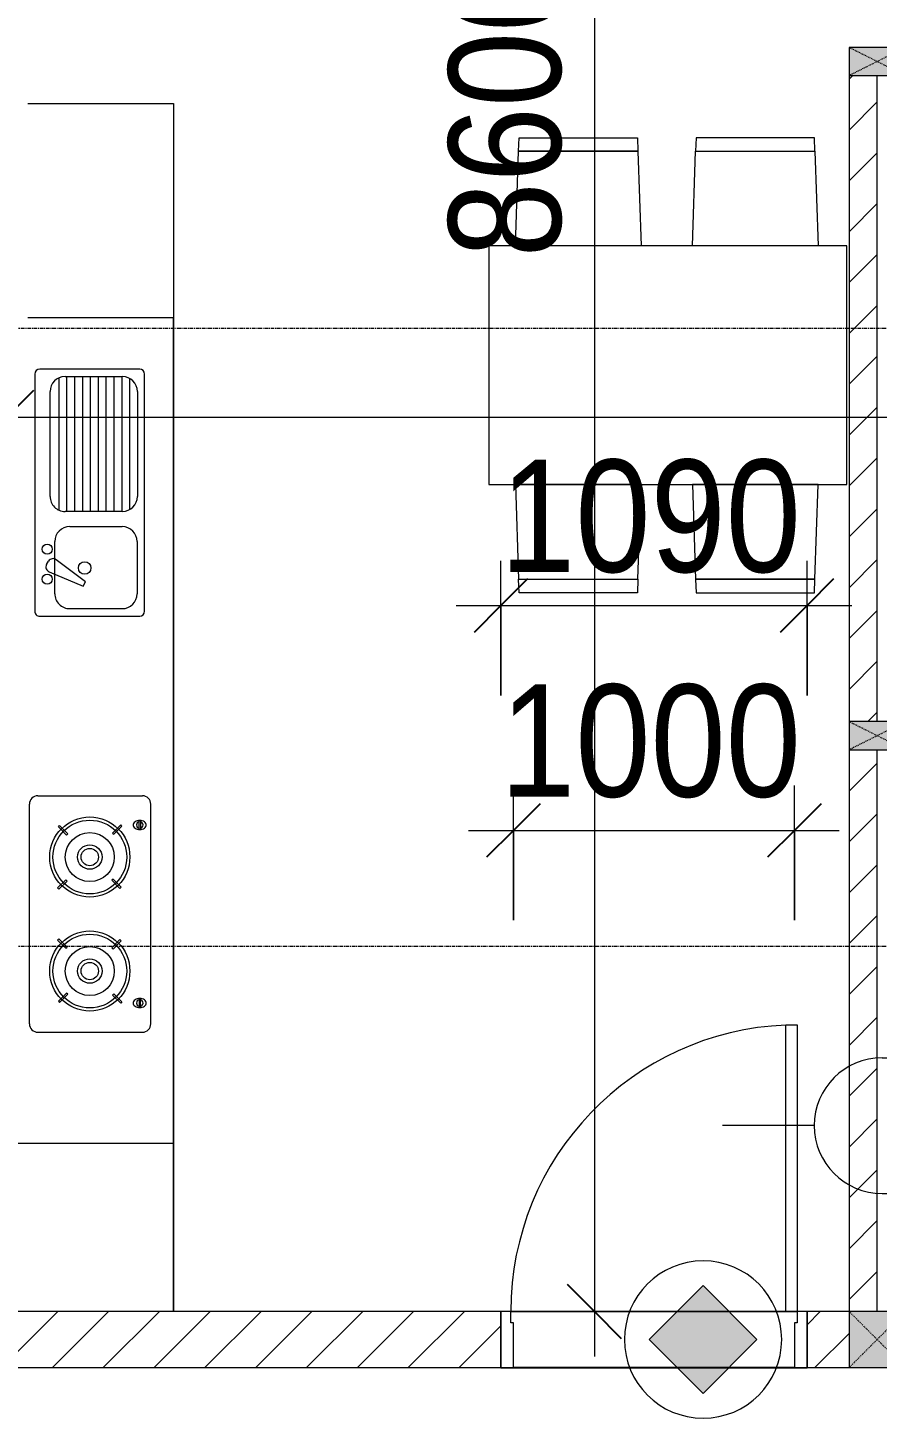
# Model space of a CAD drawing. Header units: millimetres. Extents: x 1591 to 239055, y -15958 to 83255.
# Drawn here: x 187807 to 190832, y 35357 to 40307 of the extents above; entities that cross this region are included whole.
import ezdxf

# ---------------------------------------------------------------- set-up
doc = ezdxf.new("R2010")
doc.units = ezdxf.units.MM
for name, pattern in [('Dash', [6, 3, -3]), ('Dash 1_8_', [6.35, 3.175, -3.175]), ('Grid Line', [22.225, 12.7, -3.175, 3.175, -3.175])]:
    doc.linetypes.add(name, pattern=pattern)
for name, color, linetype, lineweight in [('0-1', 250, 'Continuous', 5), ('A-ANNO-DIMS', 211, 'Continuous', 9), ('A-ANNO-DIMS-160', 211, 'Continuous', 9), ('A-ANNO-NOTE', 131, 'Continuous', 9), ('A-AREA', 32, 'Dash 1_8_', 9), ('A-DETL-GENF-2', 1, 'Continuous', 9), ('A-DOOR-3', 1, 'Continuous', 9), ('A-DOOR-FRAM-1', 1, 'Continuous', 9), ('A-DOOR-IDEN', 31, 'Continuous', 9), ('A-FLOR-2', 9, 'Continuous', 9), ('A-WALL', 113, 'Continuous', 9), ('A-WALL-1', 253, 'Continuous', 18), ('A-WALL-3', 113, 'Continuous', 18), ('A-WALL-PATT-1', 10, 'Continuous', 9), ('A-WALL-PATT-2', 111, 'Continuous', 9), ('I-FURN', 30, 'Continuous', 9), ('I-FURN-1', 254, 'Continuous', 9), ('S-COLS', 52, 'Continuous', 9), ('S-COLS-3', 254, 'Continuous', 9), ('S-COLS-4', 253, 'Continuous', 18), ('S-COLS-5', 52, 'Continuous', 18), ('S-COLS-HDLN', 52, 'Dash', 9), ('S-COLS-HDLN-1', 9, 'Dash', 9), ('S-GRID-1', 1, 'Grid Line', 9)]:
    doc.layers.add(name, color=color, linetype=linetype, lineweight=lineweight)
doc.styles.add('UTM Avo', font='UTM Avo.ttf', dxfattribs={"width": 0.9, "height": 400})
doc.dimstyles.new('1_Dim_chi_tiet_2_5', dxfattribs={"dimscale": 304.8, "dimtxt": 399.720379, "dimasz": 0.629921, "dimexe": 0.524934, "dimexo": 0.0625, "dimgap": 0.052493, "dimtad": 1, "dimdec": 0, "dimrnd": 5, "dimzin": 0, "dimdsep": 46, "dimtxsty": 'UTM Avo', "dimblk1": 'OBLIQUE', "dimblk2": 'OBLIQUE', "dimsah": 1, "dimcen": 0.09, "dimdle": 0.524934, "dimazin": 0, "dimtfac": 1, "dimtdec": 4, "dimtix": 1, "dimtmove": 0, "dimatfit": 3, "dimfxl": 1.049869, "dimfxlon": 1, "dimtvp": 1, "dimtolj": 1, "dimtzin": 0, "dimarcsym": 2})

# ---------------------------------------------------------------- blocks, each defined once
blk = doc.blocks.new('G1_SOF - BO TRU - 100x200-745959-TKCS_MB TẦNG 6-8')
at = {"layer": 'S-COLS'}
blk.add_hatch(color=256, dxfattribs=at).paths.add_polyline_path([(-50, 100), (-50, -100), (50, -100), (50, 100)])
at = {"layer": 'S-COLS-4'}
for p, q in [((50, 100), (-50, 100)), ((-50, 100), (-50, -100)), ((50, -100), (50, 100)), ((-50, -100), (50, -100))]:
    blk.add_line(p, q, dxfattribs=at)
at = {"layer": 'S-COLS-HDLN-1'}
for p, q in [((50, 100), (-50, -100)), ((-50, 100), (50, -100))]:
    blk.add_line(p, q, dxfattribs=at)
blk = doc.blocks.new('HE BEP A - HE BEP A-V106-TKCS_MB TẦNG 6-8')
at = {"layer": 'I-FURN'}
for p, q in [((3.5, -11), (765.9, -11)), ((3.5, -530.2), (3.5, -11)), ((765.9, -11), (765.9, -530.2)), ((765.9, -11), (765.9, -530.2)), ((4303.1, -11), (765.9, -11)), ((3703.5, -605.2), (3703.5, -11)), ((3279.1, -92.2), (2497.5, -92.2)), ((948.4, -131.7), (948.4, -487.8)), ((1810.5, -114.2), (965.9, -114.2)), ((1028.4, -139.9), (1401.8, -139.9)), ((1562.5, -140.8), (1747.9, -140.8)), ((1828, -487.8), (1828, -131.7)), ((2467.5, -494.2), (2467.5, -122.2)), ((2555.1, -129.3), (2587.6, -129.3)), ((2555.1, -133.3), (2555.1, -129.3)), ((2587.6, -133.3), (2555.1, -133.3)), ((2587.6, -129.3), (2587.6, -133.3)), ((3189, -129.3), (3189, -133.3)), ((3221.5, -129.3), (3189, -129.3)), ((3189, -133.3), (3221.5, -133.3)), ((3221.5, -133.3), (3221.5, -129.3)), ((3309.1, -494.2), (3309.1, -122.2)), ((975, -397.7), (975, -193.3)), ((975, -195.9), (1455.1, -195.9)), ((981.5, -167.9), (1448.7, -167.9)), ((1455.1, -193.3), (1455.1, -397.7)), ((1509.1, -380.9), (1509.1, -194.2)), ((1801.3, -194.2), (1801.3, -380.9)), ((2575.3, -194.9), (2570.9, -199.3)), ((2604.4, -224), (2575.3, -194.9)), ((2792.8, -197.7), (2763.7, -226.8)), ((2797.2, -202), (2792.8, -197.7)), ((2979.4, -202), (2983.8, -197.7)), ((2983.8, -197.7), (3012.9, -226.8)), ((3172.2, -224), (3201.4, -194.9)), ((3201.4, -194.9), (3205.8, -199.3)), ((975, -223.9), (1455.1, -223.9)), ((2570.9, -199.3), (2600, -228.4)), ((2600, -228.4), (2604.4, -224)), ((2763.7, -226.8), (2768.1, -231.2)), ((2768.1, -231.2), (2797.2, -202)), ((3008.5, -231.2), (2979.4, -202)), ((3012.9, -226.8), (3008.5, -231.2)), ((3176.6, -228.4), (3172.2, -224)), ((3205.8, -199.3), (3176.6, -228.4)), ((975, -251.9), (1455.1, -251.9)), ((975, -279.9), (1455.1, -279.9)), ((975, -307.9), (1455.1, -307.9)), ((975, -335.9), (1455.1, -335.9)), ((1706.2, -324.4), (1627.3, -429.4)), ((1670.1, -454.1), (1721.6, -333.3)), ((1721.6, -333.3), (1706.2, -324.4)), ((975, -363.9), (1455.1, -363.9)), ((975, -391.9), (1455.1, -391.9)), ((2573.6, -416.8), (2602.8, -387.7)), ((2607.1, -392.1), (2578, -421.2)), ((2602.8, -387.7), (2607.1, -392.1)), ((2766.5, -394.9), (2770.8, -390.5)), ((2795.6, -424), (2766.5, -394.9)), ((2770.8, -390.5), (2800, -419.6)), ((3005.8, -390.5), (2976.7, -419.6)), ((2981.1, -424), (3010.2, -394.9)), ((3010.2, -394.9), (3005.8, -390.5)), ((3173.9, -387.7), (3169.5, -392.1)), ((3169.5, -392.1), (3198.6, -421.2)), ((3203, -416.8), (3173.9, -387.7)), ((979.9, -419.9), (1450.3, -419.9)), ((1747.9, -434.2), (1562.5, -434.2)), ((2578, -421.2), (2573.6, -416.8)), ((2800, -419.6), (2795.6, -424)), ((2976.7, -419.6), (2981.1, -424)), ((3198.6, -421.2), (3203, -416.8)), ((1401.8, -451.1), (1028.4, -451.1)), ((1644.6, -463.3), (1632.2, -456.1)), ((965.9, -505.3), (1810.5, -505.3)), ((3279.1, -524.2), (2497.5, -524.2))]:
    blk.add_line(p, q, dxfattribs=at)
for centre, radius in [((2685.4, -309.4), 142.6), ((2685.4, -309.4), 131.3), ((3091.2, -309.4), 142.6), ((3091.2, -309.4), 131.3), ((2685.4, -309.4), 87.2), ((3091.2, -309.4), 87.2), ((2685.4, -309.4), 43.6), ((2685.4, -309.4), 30.9), ((3091.2, -309.4), 43.6), ((3091.2, -309.4), 30.9), ((1656.3, -327.5), 22.2), ((1589.4, -460.9), 17.8), ((1696.1, -460.9), 17.8)]:
    blk.add_circle(centre, radius, dxfattribs=at)
for centre, radius, start, end in [((2497.5, -122.2), 30, 90, 180), ((3279.1, -122.2), 30, 360, 90), ((965.9, -131.7), 17.5, 90, 180), ((1028.4, -193.3), 53.3, 90, 180), ((1401.8, -193.3), 53.3, 0, 90), ((1562.5, -194.2), 53.3, 90, 180), ((1747.9, -194.2), 53.3, 0, 90), ((1810.5, -131.7), 17.5, 0, 90), ((2588.6, -131.7), 33.5, 163.9419, 180), ((2588.6, -131.7), 33.5, 180, 196.0581), ((2580.1, -129.2), 24.7, 145.204, 163.9419), ((2580.1, -134.1), 24.7, 196.0581, 214.796), ((2571.3, -131.3), 11.6, 9.7177, 170.2823), ((2571.3, -131.3), 11.6, 189.9102, 350.0898), ((2574.8, -125.5), 18.1, 120.7976, 145.204), ((2574.8, -137.9), 18.1, 214.796, 239.2024), ((2571.4, -119.8), 11.5, 90, 120.7976), ((2571.4, -119.8), 11.5, 59.2024, 90), ((2568, -125.5), 18.1, 34.796, 59.2024), ((2568, -137.9), 18.1, 300.7976, 325.204), ((2562.6, -129.2), 24.7, 16.0581, 34.796), ((2562.6, -134.1), 24.7, 325.204, 343.9419), ((2554.1, -131.7), 33.5, 0, 16.0581), ((2554.1, -131.7), 33.5, 343.9419, 0), ((3222.5, -131.7), 33.5, 163.9419, 180), ((3222.5, -131.7), 33.5, 180, 196.0581), ((3214, -129.2), 24.7, 145.204, 163.9419), ((3214, -134.1), 24.7, 196.0581, 214.796), ((3208.7, -125.5), 18.1, 120.7976, 145.204), ((3208.7, -137.9), 18.1, 214.796, 239.2024), ((3205.3, -131.3), 11.6, 9.7177, 170.2823), ((3205.3, -131.3), 11.6, 189.9102, 350.0898), ((3205.3, -119.8), 11.5, 90, 120.7976), ((3205.3, -119.8), 11.5, 59.2024, 90), ((3201.9, -125.5), 18.1, 34.796, 59.2024), ((3201.9, -137.9), 18.1, 300.7976, 325.204), ((3196.5, -129.2), 24.7, 16.0581, 34.796), ((3196.5, -134.1), 24.7, 325.204, 343.9419), ((3188, -131.7), 33.5, 0, 16.0581), ((3188, -131.7), 33.5, 343.9419, 0), ((2571.4, -143.6), 11.5, 239.2024, 270), ((2571.4, -143.6), 11.5, 270, 300.7976), ((3205.3, -143.6), 11.5, 239.2024, 270), ((3205.3, -143.6), 11.5, 270, 300.7976), ((1562.5, -380.9), 53.3, 180, 270), ((1747.9, -380.9), 53.3, 270, 0), ((1028.4, -397.7), 53.3, 180, 270), ((1401.8, -397.7), 53.3, 270, 0), ((1641, -440.7), 17.8, 140.5382, 240.0479), ((965.9, -487.8), 17.5, 180, 270), ((1653.4, -447.9), 17.8, 240.0479, 339.4621), ((1810.5, -487.8), 17.5, 270, 0), ((2497.5, -494.2), 30, 180, 270), ((3279.1, -494.2), 30, 270, 0)]:
    blk.add_arc(centre, radius, start, end, dxfattribs=at)
at = {"layer": 'I-FURN-1'}
for p, q in [((3.5, -11), (4303.1, -11)), ((3.5, -530.2), (3.5, -11))]:
    blk.add_line(p, q, dxfattribs=at)
blk = doc.blocks.new('RES_BAN AN 1 - RES_BAN AN 1-901196-TKCS_MB TẦNG 6-8')
at = {"layer": 'I-FURN-1'}
for p, q in [((-425, 0), (-425, -1275)), ((425, 0), (-425, 0)), ((425, -1275), (425, 0)), ((-761.9, -113.5), (-809.6, -115.1)), ((-809.6, -115.1), (-809.6, -536.9)), ((-761.9, -113.5), (-425, -102.3)), ((-761.9, -538.5), (-761.9, -113.5)), ((-761.9, -538.5), (-761.9, -113.5)), ((-425, -102.3), (-425, -549.7)), ((425, -102.3), (425, -549.7)), ((761.9, -113.5), (425, -102.3)), ((761.9, -538.5), (761.9, -113.5)), ((761.9, -113.5), (761.9, -538.5)), ((809.6, -115.1), (761.9, -113.5)), ((809.6, -536.9), (809.6, -115.1)), ((-809.6, -536.9), (-761.9, -538.5)), ((-425, -549.7), (-761.9, -538.5)), ((425, -549.7), (761.9, -538.5)), ((761.9, -538.5), (809.6, -536.9)), ((-761.9, -743.8), (-425, -732.5)), ((-425, -732.5), (-425, -1180)), ((425, -732.5), (425, -1180)), ((761.9, -743.8), (425, -732.5)), ((-809.6, -745.3), (-761.9, -743.8)), ((-809.6, -1167.2), (-809.6, -745.3)), ((-761.9, -1168.8), (-761.9, -743.8)), ((-761.9, -743.8), (-761.9, -1168.8)), ((761.9, -743.8), (809.6, -745.3)), ((761.9, -1168.8), (761.9, -743.8)), ((761.9, -1168.8), (761.9, -743.8)), ((809.6, -745.3), (809.6, -1167.2)), ((-761.9, -1168.8), (-809.6, -1167.2)), ((-425, -1180), (-761.9, -1168.8)), ((425, -1180), (761.9, -1168.8)), ((809.6, -1167.2), (761.9, -1168.8)), ((-425, -1275), (425, -1275))]:
    blk.add_line(p, q, dxfattribs=at)
blk = doc.blocks.new('NCV_TKTC_TANG 6 - 8_rvt-2-TKCS_MB TẦNG 6-8')
at = {"layer": 'A-WALL-PATT-1'}
h = blk.add_hatch(dxfattribs=at)
h.set_pattern_fill('FP_1', color=256, style=0, pattern_type=2)
h.set_pattern_definition([(45, (0, 0), (-90.50967, 90.50967), [])])
h.paths.add_polyline_path([(94852.4, 35736.9), (94852.4, 35737.4), (94952.4, 35737.4), (94952.4, 37736.9), (94852.4, 37736.9), (94852.4, 35789.3)])
h.paths.add_polyline_path([(94952.4, 37836.9), (94952.4, 40136.9), (94852.4, 40136.9), (94852.4, 37836.9)])
at = {"layer": 'A-FLOR-2'}
for p, q in [((93647.6, 35736.9), (94667.6, 35736.9)), ((94667.6, 35736.9), (93647.6, 35736.9)), ((93612.6, 35536.9), (94702.6, 35536.9))]:
    blk.add_line(p, q, dxfattribs=at)
at = {"layer": 'A-WALL-1'}
for p, q in [((94852.4, 40136.9), (94852.4, 37836.9)), ((94952.4, 37836.9), (94952.4, 40136.9)), ((94852.4, 37736.9), (94852.4, 35737.4)), ((94952.4, 35737.4), (94952.4, 37736.9))]:
    blk.add_line(p, q, dxfattribs=at)
at = {"layer": 'I-FURN-1', "rotation": 269.9999999999999}
for name, p in [('HE BEP A - HE BEP A-V106-TKCS_MB TẦNG 6-8', (92457.8, 40040.4)), ('RES_BAN AN 1 - RES_BAN AN 1-901196-TKCS_MB TẦNG 6-8', (94844.2, 39105.7))]:
    blk.add_blockref(name, p, dxfattribs=at)
at = {"layer": 'S-COLS-3', "rotation": 269.9999999999993}
for p in [(94952.4, 40186.9), (94952.4, 37786.9)]:
    blk.add_blockref('G1_SOF - BO TRU - 100x200-745959-TKCS_MB TẦNG 6-8', p, dxfattribs=at)
blk = doc.blocks.new('G1_SOF - BO TRU - 200x200-3056268-TKCS_MB TẦNG 6-8')
at = {"layer": 'S-COLS'}
blk.add_hatch(color=256, dxfattribs=at).paths.add_polyline_path([(100, -100), (100, 100), (-100, 100), (-100, -100)])
at = {"layer": 'S-COLS-5'}
for p, q in [((100, 100), (-100, 100)), ((-100, 100), (-100, -100)), ((100, -100), (100, 100)), ((-100, -100), (100, -100))]:
    blk.add_line(p, q, dxfattribs=at)
at = {"layer": 'S-COLS-HDLN'}
for p, q in [((100, 100), (-100, -100)), ((-100, 100), (100, -100))]:
    blk.add_line(p, q, dxfattribs=at)
blk = doc.blocks.new('FD_05 - FD_05-1000x2200mm-835434-TKCS_MB TẦNG 6-8')
at = {"layer": 'A-DETL-GENF-2'}
for p, q in [((470, 100), (470, 1120)), ((470, 1120), (510, 1120)), ((510, 1120), (510, 100)), ((510, 100), (470, 100))]:
    blk.add_line(p, q, dxfattribs=at)
blk.add_arc((510, 100), 1020, 92.2475, 180, dxfattribs=at)
at = {"layer": 'A-DOOR-FRAM-1'}
for p, q in [((-510, 100), (-545, 100)), ((-545, 100), (-545, -100)), ((-510, 60), (-510, 100)), ((545, 100), (510, 100)), ((510, 100), (510, 60)), ((545, -100), (545, 100)), ((-500, 60), (-510, 60)), ((-500, -100), (-500, 60)), ((510, 60), (500, 60)), ((500, 60), (500, -100)), ((-545, -100), (-500, -100)), ((500, -100), (545, -100))]:
    blk.add_line(p, q, dxfattribs=at)
blk = doc.blocks.new('HDNDCT_GHI CHÚ CỬA CHỐNG CHÁY EI30 - HDNDCT_GHI CHÚ CỬA CHỐNG CHÁY EI30-2461928-TKCS_MB TẦNG 6-8')
at = {"layer": 'A-ANNO-NOTE'}
blk.add_hatch(color=256, dxfattribs=at).paths.add_polyline_path([(-1.2, 0), (0, 1.2), (1.2, 0), (0, -1.2)])
for p, q in [((0, 1.2), (-1.2, 0)), ((1.2, 0), (0, 1.2)), ((-1.2, 0), (0, -1.2)), ((0, -1.2), (1.2, 0))]:
    blk.add_line(p, q, dxfattribs=at)
for start, end in [(360, 180), (180, 360)]:
    blk.add_arc((0, 0), 1.75, start, end, dxfattribs=at)
blk = doc.blocks.new('DIMBLOCK109-TKCS_MB TẦNG 6-8')
at = {"layer": 'A-ANNO-DIMS-160'}
for p, q in [((187732.3, 39240.8), (187732.3, 38760.8)), ((187732.3, 38920.8), (187732.3, 39240.8)), ((195732.3, 39240.8), (195732.3, 38760.8)), ((195732.3, 38920.8), (195732.3, 39240.8)), ((187572.3, 38920.8), (195892.3, 38920.8))]:
    blk.add_line(p, q, dxfattribs=at)
at = {"layer": 'A-ANNO-DIMS-160', "lineweight": 25}
for p, q in [((187732.3, 38920.8), (187828.3, 39016.8)), ((195732.3, 38920.8), (195828.3, 39016.8)), ((187732.3, 38920.8), (187636.3, 38824.8)), ((195732.3, 38920.8), (195636.3, 38824.8))]:
    blk.add_line(p, q, dxfattribs=at)
at = {"layer": 'A-ANNO-DIMS-160', "color": 0, "insert": (191184.5, 39440.4), "char_height": 400, "width": 1314.636, "attachment_point": 1, "line_spacing_factor": 1.110334, "style": 'UTM Avo'}
blk.add_mtext('8000', dxfattribs=at)
blk = doc.blocks.new('_Oblique')
at = {"color": 0, "linetype": 'ByBlock', "lineweight": -2}
blk.add_line((-0.5, -0.5), (0.5, 0.5), dxfattribs=at)
blk = doc.blocks.new('DIMBLOCK150-TKCS_MB TẦNG 6-8')
at = {"layer": 'A-ANNO-DIMS-160'}
for p, q in [((189824.9, 44496.9), (189824.9, 35577.4)), ((190144.9, 44336.9), (189664.9, 44336.9)), ((189824.9, 44336.9), (190144.9, 44336.9)), ((190144.9, 35737.4), (189664.9, 35737.4)), ((189824.9, 35737.4), (190144.9, 35737.4))]:
    blk.add_line(p, q, dxfattribs=at)
at = {"layer": 'A-ANNO-DIMS-160', "lineweight": 25}
for p, q in [((189824.9, 44336.9), (189728.9, 44432.9)), ((189824.9, 44336.9), (189920.9, 44240.9)), ((189824.9, 35737.4), (189728.9, 35833.4)), ((189824.9, 35737.4), (189920.9, 35641.4))]:
    blk.add_line(p, q, dxfattribs=at)
at = {"layer": 'A-ANNO-DIMS-160', "color": 0, "insert": (189305.3, 39489.4), "char_height": 400, "width": 1314.636, "attachment_point": 1, "rotation": 90, "line_spacing_factor": 1.110334, "style": 'UTM Avo'}
blk.add_mtext('8600', dxfattribs=at)
blk = doc.blocks.new('DIMBLOCK202-TKCS_MB TẦNG 6-8')
at = {"layer": 'A-ANNO-DIMS-160'}
for p, q in [((189492.3, 37930), (189492.3, 38410)), ((190582.3, 37930), (190582.3, 38410)), ((189332.3, 38250), (190742.3, 38250)), ((189492.3, 38250), (189492.3, 37930)), ((190582.3, 38250), (190582.3, 37930))]:
    blk.add_line(p, q, dxfattribs=at)
at = {"layer": 'A-ANNO-DIMS-160', "lineweight": 25}
for p, q in [((189492.3, 38250), (189588.3, 38346)), ((190582.3, 38250), (190678.3, 38346)), ((189492.3, 38250), (189396.3, 38154)), ((190582.3, 38250), (190486.3, 38154))]:
    blk.add_line(p, q, dxfattribs=at)
at = {"layer": 'A-ANNO-DIMS-160', "color": 0, "insert": (189489.5, 38769.6), "char_height": 400, "width": 1314.636, "attachment_point": 1, "line_spacing_factor": 1.110334, "style": 'UTM Avo'}
blk.add_mtext('1090', dxfattribs=at)
blk = doc.blocks.new('DIMBLOCK225-TKCS_MB TẦNG 6-8')
at = {"layer": 'A-ANNO-DIMS-160'}
for p, q in [((189537.3, 37130), (189537.3, 37610)), ((190537.3, 37130), (190537.3, 37610)), ((189377.3, 37450), (190697.3, 37450)), ((189537.3, 37450), (189537.3, 37130)), ((190537.3, 37450), (190537.3, 37130))]:
    blk.add_line(p, q, dxfattribs=at)
at = {"layer": 'A-ANNO-DIMS-160', "lineweight": 25}
for p, q in [((189537.3, 37450), (189633.3, 37546)), ((190537.3, 37450), (190633.3, 37546)), ((189537.3, 37450), (189441.3, 37354)), ((190537.3, 37450), (190441.3, 37354))]:
    blk.add_line(p, q, dxfattribs=at)
at = {"layer": 'A-ANNO-DIMS-160', "color": 0, "insert": (189489.5, 37969.6), "char_height": 400, "width": 1314.636, "attachment_point": 1, "line_spacing_factor": 1.110334, "style": 'UTM Avo'}
blk.add_mtext('1000', dxfattribs=at)
blk = doc.blocks.new('STN_Door Tag - STN_Door Tag-1788670-TKCS_MB TẦNG 6-8')
at = {"layer": 'A-DOOR-IDEN'}
for p, q in [((-3.37, 1.495), (3.431, 1.495)), ((-3.37, -1.524), (3.431, -1.524))]:
    blk.add_line(p, q, dxfattribs=at)
for centre, start, end in [((-3.37, -0.015), 90, 270), ((3.431, -0.015), 270, 90)]:
    blk.add_arc(centre, 1.509, start, end, dxfattribs=at)

msp = doc.modelspace()

# ---------------------------------------------------------------- hatches: boundary and pattern name
at = {"layer": 'A-WALL-PATT-2'}
h = msp.add_hatch(dxfattribs=at)
h.set_pattern_fill('FP_1', color=256, style=0, pattern_type=2)
h.set_pattern_definition([(45, (95879.7, 0), (-90.50967, 90.50967), [])])
h.paths.add_polyline_path([(203932.3, 35537.4), (203932.3, 35737.4), (200292.3, 35737.4), (200292.3, 35537.4), (201966.2, 35537.4)])
h.paths.add_polyline_path([(198782.3, 35537.4), (200092.3, 35537.4), (200092.3, 35737.4), (198782.3, 35737.4)])
h.paths.add_polyline_path([(197692.3, 35537.4), (197692.3, 35737.4), (195932.3, 35737.4), (195932.3, 35537.4)])
h.paths.add_polyline_path([(195732.3, 35537.4), (195732.3, 35737.4), (190932.1, 35737.4), (190932.1, 35537.4), (195518.1, 35537.4)])
h.paths.add_polyline_path([(190682.1, 35537.4), (190732.1, 35537.4), (190732.1, 35737.4), (190582.3, 35737.4), (190582.3, 35537.4)])
h.paths.add_polyline_path([(189070, 35537.4), (189492.3, 35537.4), (189492.3, 35737.4), (187732.3, 35737.4), (187732.3, 35537.4)])
h.paths.add_polyline_path([(187532.3, 35537.4), (187532.3, 35737.4), (185772.3, 35737.4), (185772.3, 35537.4), (185846, 35537.4)])
h.paths.add_polyline_path([(182732, 35537.4), (184682.3, 35537.4), (184682.3, 35737.4), (182732, 35737.4), (182732, 35613.1)])
h.paths.add_polyline_path([(182532, 35537.4), (182532, 35737.4), (179532.3, 35737.4), (179532.3, 35537.4)])

# ---------------------------------------------------------------- linework, layer by layer
at = {"layer": 'A-AREA'}
msp.add_line((189527.3, 35737.4), (190547.3, 35737.4), dxfattribs=at)
at = {"layer": 'A-DOOR-IDEN'}
msp.add_line((190281.1, 36400.7), (190607.8, 36400.6), dxfattribs=at)
at = {"layer": 'A-WALL'}
for p, q in [((189527.3, 35737.4), (190547.3, 35737.4)), ((190537.3, 35537.4), (189537.3, 35537.4))]:
    msp.add_line(p, q, dxfattribs=at)
at = {"layer": 'A-WALL-3'}
for p, q in [((189492.3, 35737.4), (187732.3, 35737.4)), ((189492.3, 35537.4), (189492.3, 35737.4)), ((190732.1, 35737.4), (190582.3, 35737.4)), ((190582.3, 35737.4), (190582.3, 35537.4)), ((187732.3, 35537.4), (189492.3, 35537.4)), ((190582.3, 35537.4), (190732.1, 35537.4))]:
    msp.add_line(p, q, dxfattribs=at)
at = {"layer": 'S-GRID-1'}
for p, q in [((223800.6, 39236.9), (130306.5, 39236.9)), ((223800.6, 37036.9), (130306.5, 37036.9))]:
    msp.add_line(p, q, dxfattribs=at)

# ---------------------------------------------------------------- block references
at = {"layer": '0-1'}
msp.add_blockref('NCV_TKTC_TANG 6 - 8_rvt-2-TKCS_MB TẦNG 6-8', (95879.7, 0), dxfattribs=at)
at = {"layer": 'A-ANNO-NOTE', "xscale": 160, "yscale": 160, "zscale": 160}
msp.add_blockref('HDNDCT_GHI CHÚ CỬA CHỐNG CHÁY EI30 - HDNDCT_GHI CHÚ CỬA CHỐNG CHÁY EI30-2461928-TKCS_MB TẦNG 6-8', (190212.1, 35637.4), dxfattribs=at)
at = {"layer": 'A-DOOR-3'}
msp.add_blockref('FD_05 - FD_05-1000x2200mm-835434-TKCS_MB TẦNG 6-8', (190037.3, 35637.4), dxfattribs=at)
at = {"layer": 'A-DOOR-IDEN', "xscale": 159.9999999999999, "yscale": 159.9999999999999, "zscale": 159.9999999999999}
msp.add_blockref('STN_Door Tag - STN_Door Tag-1788670-TKCS_MB TẦNG 6-8', (191388.5, 36401.3), dxfattribs=at)
at = {"layer": 'S-COLS'}
msp.add_blockref('G1_SOF - BO TRU - 200x200-3056268-TKCS_MB TẦNG 6-8', (190832.1, 35637.4), dxfattribs=at)

# ---------------------------------------------------------------- dimensions: what is measured, and where the dimension line sits
at = {"layer": 'A-ANNO-DIMS'}
dim = msp.add_linear_dim(base=(189824.9187, 35737.3629), p1=(190144.9187, 44336.936), p2=(190144.9187, 35737.3629), angle=90, dimstyle='1_Dim_chi_tiet_2_5', override={"dimpost": '<>', "dimfxl": 8599.573178}, dxfattribs=at)
dim.commit()
dim.dimension.update_dxf_attribs({"geometry": 'DIMBLOCK150-TKCS_MB TẦNG 6-8', "text_midpoint": (189601.9266, 40037.1494)})
for base, p1, p2, override, picture, middle in [((195732.3, 38920.8), (187732.3, 39240.8), (195732.3, 39240.8), {"dimpost": '<>', "dimfxl": 8000}, 'DIMBLOCK109-TKCS_MB TẦNG 6-8', (191732.3, 39143.8)), ((190582.3, 38250), (189492.3, 37930), (190582.3, 37930), {"dimpost": '<>', "dimfxl": 1090}, 'DIMBLOCK202-TKCS_MB TẦNG 6-8', (190037.3, 38473)), ((190537.3, 37450), (189537.3, 37130), (190537.3, 37130), {"dimpost": '<>', "dimfxl": 1000}, 'DIMBLOCK225-TKCS_MB TẦNG 6-8', (190037.3, 37673))]:
    dim = msp.add_linear_dim(base=base, p1=p1, p2=p2, dimstyle='1_Dim_chi_tiet_2_5', override=override, dxfattribs=at)
    dim.commit()
    dim.dimension.update_dxf_attribs({"geometry": picture, "text_midpoint": middle})

doc.saveas('drawing.dxf')
